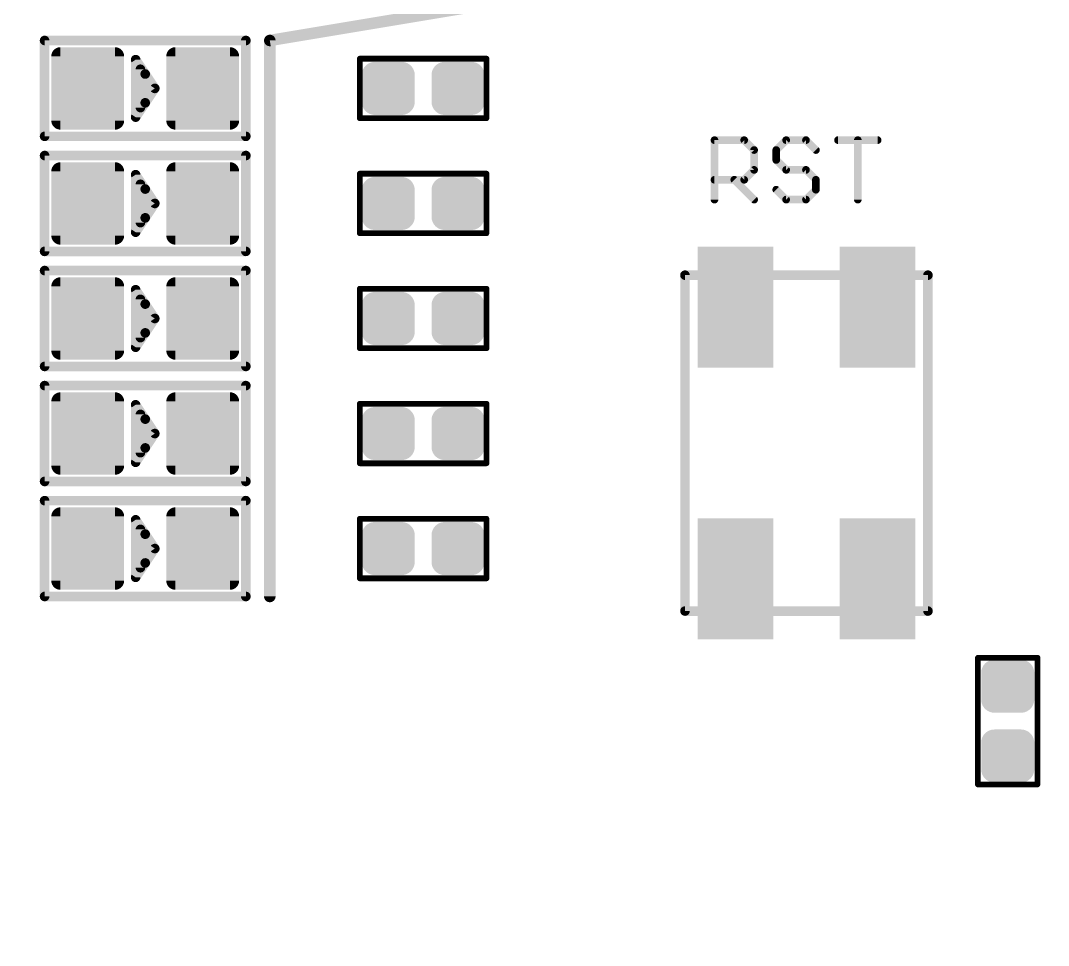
# Model space of a CAD drawing. Extents: x -51 to 158, y -52 to 51.
# Drawn here: x -38.99 to -25.37, y 11.13 to 23.38 of the extents above; entities that cross this region are included whole.
import ezdxf

# ---------------------------------------------------------------- set-up
doc = ezdxf.new("R2010")
doc.units = 0
for name, color, linetype in [('20', 213, 'CONTINUOUS'), ('21', 253, 'CONTINUOUS'), ('25', 253, 'CONTINUOUS'), ('29', 253, 'CONTINUOUS')]:
    doc.layers.add(name, color=color, linetype=linetype)

# ---------------------------------------------------------------- blocks, each defined once
blk = doc.blocks.new('RECT154432X174752R25')
at = {"const_width": 0.1207}
blk.add_lwpolyline([(0.4223, -0.4254), (0.4223, 0.4254, 0.4142), (0.3619, 0.4858), (-0.3619, 0.4858, 0.4142), (-0.4223, 0.4254), (-0.4223, -0.4254, 0.4142), (-0.3619, -0.4858), (0.3619, -0.4858, 0.4142)], format="xyb", close=True, dxfattribs=at)
blk.add_solid([(-0.3874, -0.4509), (0.3874, -0.4509), (-0.3874, 0.4509), (0.3874, 0.4509)])
blk = doc.blocks.new('RECT112512X112512R50')
at = {"const_width": 0.1758}
blk.add_lwpolyline([(0.2637, -0.1758), (0.2637, 0.1758, 0.4142), (0.1758, 0.2637), (-0.1758, 0.2637, 0.4142), (-0.2637, 0.1758), (-0.2637, -0.1758, 0.4142), (-0.1758, -0.2637), (0.1758, -0.2637, 0.4142)], format="xyb", close=True, dxfattribs=at)
blk.add_solid([(-0.2012, -0.2012), (0.2012, -0.2012), (-0.2012, 0.2012), (0.2012, 0.2012)])
blk = doc.blocks.new('RECT')
blk.add_solid([(-0.5, -0.5), (0.5, -0.5), (-0.5, 0.5), (0.5, 0.5)])

msp = doc.modelspace()

# ---------------------------------------------------------------- linework, layer by layer
at = {"layer": '20', "const_width": 0.1524}
msp.add_lwpolyline([(0, -50.8, 1), (0, 50.8, 1), (0, -50.8)], format="xyb", dxfattribs=at)
at = {"layer": '21'}
for points, const_width in [([(-38.6397, 23.114, 1), (-38.7033, 23.114)], 0.0635), ([(-38.6715, 23.1457, 1), (-38.6715, 23.0823)], 0.0635), ([(-35.9727, 23.114, 1), (-36.0363, 23.114)], 0.0635), ([(-36.0045, 23.0823, 1), (-36.0045, 23.1457)], 0.0635), ([(-37.4333, 22.86, 1), (-37.4968, 22.86)], 0.0635), ([(-37.4386, 22.8776, 1), (-37.4914, 22.8424)], 0.0635), ([(-34.494, 22.8925, 1), (-34.494, 22.8544)], 0.0381), ([(-34.4749, 22.8735, 1), (-34.513, 22.8735)], 0.0381), ([(-32.797, 22.8735, 1), (-32.8351, 22.8735)], 0.0381), ([(-32.816, 22.8544, 1), (-32.816, 22.8925)], 0.0381), ([(-37.3697, 22.733, 1), (-37.4333, 22.733)], 0.0635), ([(-37.3062, 22.6695, 1), (-37.3698, 22.6695)], 0.0635), ([(-37.3116, 22.6871, 1), (-37.3644, 22.6519)], 0.0635), ([(-37.3644, 22.6519, 1), (-37.3116, 22.6871)], 0.0635), ([(-37.1846, 22.4614, 1), (-37.2374, 22.4966)], 0.0635), ([(-37.2374, 22.4614, 1), (-37.1846, 22.4966)], 0.0635), ([(-37.3116, 22.2709, 1), (-37.3644, 22.3061)], 0.0635), ([(-37.4333, 22.225, 1), (-37.3697, 22.225)], 0.0635), ([(-37.3698, 22.2885, 1), (-37.3062, 22.2885)], 0.0635), ([(-37.3644, 22.3061, 1), (-37.3116, 22.2709)], 0.0635), ([(-37.4968, 22.098, 1), (-37.4333, 22.098)], 0.0635), ([(-37.4914, 22.1156, 1), (-37.4386, 22.0804)], 0.0635), ([(-34.494, 22.1036, 1), (-34.494, 22.0655)], 0.0381), ([(-34.513, 22.0845, 1), (-34.4749, 22.0845)], 0.0381), ([(-32.8351, 22.0845, 1), (-32.797, 22.0845)], 0.0381), ([(-32.816, 22.0655, 1), (-32.816, 22.1036)], 0.0381), ([(-38.7033, 21.844, 1), (-38.6397, 21.844)], 0.0635), ([(-38.6715, 21.8758, 1), (-38.6715, 21.8123)], 0.0635), ([(-36.0363, 21.844, 1), (-35.9727, 21.844)], 0.0635), ([(-36.0045, 21.8123, 1), (-36.0045, 21.8758)], 0.0635), ([(-38.6397, 21.59, 1), (-38.7033, 21.59)], 0.0635), ([(-38.6715, 21.6217, 1), (-38.6715, 21.5583)], 0.0635), ([(-35.9727, 21.59, 1), (-36.0363, 21.59)], 0.0635), ([(-36.0045, 21.5583, 1), (-36.0045, 21.6217)], 0.0635), ([(-37.4333, 21.336, 1), (-37.4968, 21.336)], 0.0635), ([(-37.4386, 21.3536, 1), (-37.4914, 21.3184)], 0.0635), ([(-34.494, 21.3686, 1), (-34.494, 21.3305)], 0.0381), ([(-34.4749, 21.3495, 1), (-34.513, 21.3495)], 0.0381), ([(-32.797, 21.3495, 1), (-32.8351, 21.3495)], 0.0381), ([(-32.816, 21.3305, 1), (-32.816, 21.3686)], 0.0381), ([(-37.3697, 21.209, 1), (-37.4333, 21.209)], 0.0635), ([(-37.3062, 21.1455, 1), (-37.3698, 21.1455)], 0.0635), ([(-37.3116, 21.1631, 1), (-37.3644, 21.1279)], 0.0635), ([(-37.3644, 21.1279, 1), (-37.3116, 21.1631)], 0.0635), ([(-37.1846, 20.9374, 1), (-37.2374, 20.9726)], 0.0635), ([(-37.2374, 20.9374, 1), (-37.1846, 20.9726)], 0.0635), ([(-37.4333, 20.701, 1), (-37.3697, 20.701)], 0.0635), ([(-37.3698, 20.7645, 1), (-37.3062, 20.7645)], 0.0635), ([(-37.3644, 20.7821, 1), (-37.3116, 20.7469)], 0.0635), ([(-37.3116, 20.7469, 1), (-37.3644, 20.7821)], 0.0635), ([(-37.4968, 20.574, 1), (-37.4333, 20.574)], 0.0635), ([(-37.4914, 20.5916, 1), (-37.4386, 20.5564)], 0.0635), ([(-34.494, 20.5796, 1), (-34.494, 20.5415)], 0.0381), ([(-34.513, 20.5605, 1), (-34.4749, 20.5605)], 0.0381), ([(-32.8351, 20.5605, 1), (-32.797, 20.5605)], 0.0381), ([(-32.816, 20.5415, 1), (-32.816, 20.5796)], 0.0381), ([(-38.7033, 20.32, 1), (-38.6397, 20.32)], 0.0635), ([(-38.6715, 20.3517, 1), (-38.6715, 20.2883)], 0.0635), ([(-36.0363, 20.32, 1), (-35.9727, 20.32)], 0.0635), ([(-36.0045, 20.2883, 1), (-36.0045, 20.3517)], 0.0635), ([(-38.6397, 20.066, 1), (-38.7033, 20.066)], 0.0635), ([(-38.6715, 20.0978, 1), (-38.6715, 20.0343)], 0.0635), ([(-35.9727, 20.066, 1), (-36.0363, 20.066)], 0.0635), ([(-36.0045, 20.0343, 1), (-36.0045, 20.0978)], 0.0635), ([(-30.185, 20.0368, 1), (-30.185, 19.9733)], 0.0635), ([(-30.1533, 20.005, 1), (-30.2168, 20.005)], 0.0635), ([(-26.9333, 20.005, 1), (-26.9967, 20.005)], 0.0635), ([(-26.965, 19.9733, 1), (-26.965, 20.0368)], 0.0635), ([(-37.4333, 19.812, 1), (-37.4968, 19.812)], 0.0635), ([(-37.4386, 19.8296, 1), (-37.4914, 19.7944)], 0.0635), ([(-34.494, 19.8446, 1), (-34.494, 19.8065)], 0.0381), ([(-34.4749, 19.8255, 1), (-34.513, 19.8255)], 0.0381), ([(-32.797, 19.8255, 1), (-32.8351, 19.8255)], 0.0381), ([(-32.816, 19.8065, 1), (-32.816, 19.8446)], 0.0381), ([(-37.3697, 19.685, 1), (-37.4333, 19.685)], 0.0635), ([(-37.3062, 19.6215, 1), (-37.3698, 19.6215)], 0.0635), ([(-37.3116, 19.6391, 1), (-37.3644, 19.6039)], 0.0635), ([(-37.3644, 19.6039, 1), (-37.3116, 19.6391)], 0.0635), ([(-37.1846, 19.4134, 1), (-37.2374, 19.4486)], 0.0635), ([(-37.2374, 19.4134, 1), (-37.1846, 19.4486)], 0.0635), ([(-37.4333, 19.177, 1), (-37.3697, 19.177)], 0.0635), ([(-37.3698, 19.2405, 1), (-37.3062, 19.2405)], 0.0635), ([(-37.3644, 19.2581, 1), (-37.3116, 19.2229)], 0.0635), ([(-37.3116, 19.2229, 1), (-37.3644, 19.2581)], 0.0635), ([(-37.4968, 19.05, 1), (-37.4333, 19.05)], 0.0635), ([(-37.4914, 19.0676, 1), (-37.4386, 19.0324)], 0.0635), ([(-34.494, 19.0556, 1), (-34.494, 19.0175)], 0.0381), ([(-32.816, 19.0175, 1), (-32.816, 19.0556)], 0.0381), ([(-34.513, 19.0365, 1), (-34.4749, 19.0365)], 0.0381), ([(-32.8351, 19.0365, 1), (-32.797, 19.0365)], 0.0381), ([(-38.7033, 18.796, 1), (-38.6397, 18.796)], 0.0635), ([(-38.6715, 18.8277, 1), (-38.6715, 18.7643)], 0.0635), ([(-36.0363, 18.796, 1), (-35.9727, 18.796)], 0.0635), ([(-36.0045, 18.7643, 1), (-36.0045, 18.8277)], 0.0635), ([(-38.6397, 18.542, 1), (-38.7033, 18.542)], 0.0635), ([(-38.6715, 18.5738, 1), (-38.6715, 18.5103)], 0.0635), ([(-35.9727, 18.542, 1), (-36.0363, 18.542)], 0.0635), ([(-36.0045, 18.5103, 1), (-36.0045, 18.5738)], 0.0635), ([(-37.4333, 18.288, 1), (-37.4968, 18.288)], 0.0635), ([(-37.4386, 18.3056, 1), (-37.4914, 18.2704)], 0.0635), ([(-34.494, 18.3206, 1), (-34.494, 18.2825)], 0.0381), ([(-34.4749, 18.3015, 1), (-34.513, 18.3015)], 0.0381), ([(-32.797, 18.3015, 1), (-32.8351, 18.3015)], 0.0381), ([(-32.816, 18.2825, 1), (-32.816, 18.3206)], 0.0381), ([(-37.3697, 18.161, 1), (-37.4333, 18.161)], 0.0635), ([(-37.3062, 18.0975, 1), (-37.3698, 18.0975)], 0.0635), ([(-37.3116, 18.1151, 1), (-37.3644, 18.0799)], 0.0635), ([(-37.3644, 18.0799, 1), (-37.3116, 18.1151)], 0.0635), ([(-37.1846, 17.8894, 1), (-37.2374, 17.9246)], 0.0635), ([(-37.2374, 17.8894, 1), (-37.1846, 17.9246)], 0.0635), ([(-37.3698, 17.7165, 1), (-37.3062, 17.7165)], 0.0635), ([(-37.3644, 17.7341, 1), (-37.3116, 17.6989)], 0.0635), ([(-37.3116, 17.6989, 1), (-37.3644, 17.7341)], 0.0635), ([(-37.4914, 17.5436, 1), (-37.4386, 17.5084)], 0.0635), ([(-37.4333, 17.653, 1), (-37.3697, 17.653)], 0.0635), ([(-37.4968, 17.526, 1), (-37.4333, 17.526)], 0.0635), ([(-34.494, 17.5315, 1), (-34.494, 17.4934)], 0.0381), ([(-34.513, 17.5125, 1), (-34.4749, 17.5125)], 0.0381), ([(-32.8351, 17.5125, 1), (-32.797, 17.5125)], 0.0381), ([(-32.816, 17.4934, 1), (-32.816, 17.5315)], 0.0381), ([(-38.7033, 17.272, 1), (-38.6397, 17.272)], 0.0635), ([(-38.6715, 17.3038, 1), (-38.6715, 17.2403)], 0.0635), ([(-36.0363, 17.272, 1), (-35.9727, 17.272)], 0.0635), ([(-36.0045, 17.2403, 1), (-36.0045, 17.3038)], 0.0635), ([(-38.6397, 17.018, 1), (-38.7033, 17.018)], 0.0635), ([(-38.6715, 17.0497, 1), (-38.6715, 16.9863)], 0.0635), ([(-35.9727, 17.018, 1), (-36.0363, 17.018)], 0.0635), ([(-36.0045, 16.9863, 1), (-36.0045, 17.0497)], 0.0635), ([(-37.4333, 16.764, 1), (-37.4968, 16.764)], 0.0635), ([(-37.4386, 16.7816, 1), (-37.4914, 16.7464)], 0.0635), ([(-34.494, 16.7965, 1), (-34.494, 16.7584)], 0.0381), ([(-34.4749, 16.7775, 1), (-34.513, 16.7775)], 0.0381), ([(-32.797, 16.7775, 1), (-32.8351, 16.7775)], 0.0381), ([(-32.816, 16.7584, 1), (-32.816, 16.7965)], 0.0381), ([(-37.3697, 16.637, 1), (-37.4333, 16.637)], 0.0635), ([(-37.3062, 16.5735, 1), (-37.3698, 16.5735)], 0.0635), ([(-37.3116, 16.5911, 1), (-37.3644, 16.5559)], 0.0635), ([(-37.3644, 16.5559, 1), (-37.3116, 16.5911)], 0.0635), ([(-37.1846, 16.3654, 1), (-37.2374, 16.4006)], 0.0635), ([(-37.2374, 16.3654, 1), (-37.1846, 16.4006)], 0.0635), ([(-37.3698, 16.1925, 1), (-37.3062, 16.1925)], 0.0635), ([(-37.3644, 16.2101, 1), (-37.3116, 16.1749)], 0.0635), ([(-37.3116, 16.1749, 1), (-37.3644, 16.2101)], 0.0635), ([(-37.4333, 16.129, 1), (-37.3697, 16.129)], 0.0635), ([(-37.4968, 16.002, 1), (-37.4333, 16.002)], 0.0635), ([(-37.4914, 16.0196, 1), (-37.4386, 15.9844)], 0.0635), ([(-34.494, 16.0075, 1), (-34.494, 15.9695)], 0.0381), ([(-34.513, 15.9885, 1), (-34.4749, 15.9885)], 0.0381), ([(-32.8351, 15.9885, 1), (-32.797, 15.9885)], 0.0381), ([(-32.816, 15.9695, 1), (-32.816, 16.0075)], 0.0381), ([(-38.6715, 15.7798, 1), (-38.6715, 15.7163)], 0.0635), ([(-36.0045, 15.7163, 1), (-36.0045, 15.7798)], 0.0635), ([(-38.7033, 15.748, 1), (-38.6397, 15.748)], 0.0635), ([(-36.0363, 15.748, 1), (-35.9727, 15.748)], 0.0635), ([(-30.185, 15.5868, 1), (-30.185, 15.5233)], 0.0635), ([(-30.2168, 15.555, 1), (-30.1533, 15.555)], 0.0635), ([(-26.9967, 15.555, 1), (-26.9333, 15.555)], 0.0635), ([(-26.965, 15.5233, 1), (-26.965, 15.5868)], 0.0635), ([(-26.2835, 14.936, 1), (-26.3216, 14.936)], 0.0381), ([(-26.3025, 14.955, 1), (-26.3025, 14.9169)], 0.0381), ([(-25.4945, 14.936, 1), (-25.5326, 14.936)], 0.0381), ([(-25.5135, 14.9169, 1), (-25.5135, 14.955)], 0.0381), ([(-26.3216, 13.258, 1), (-26.2835, 13.258)], 0.0381), ([(-26.3025, 13.2771, 1), (-26.3025, 13.239)], 0.0381), ([(-25.5326, 13.258, 1), (-25.4945, 13.258)], 0.0381), ([(-25.5135, 13.239, 1), (-25.5135, 13.2771)], 0.0381)]:
    msp.add_lwpolyline(points, format="xyb", dxfattribs=dict(at, const_width=const_width))
for points, const_width in [([(-38.6715, 23.114), (-36.0045, 23.114)], 0.127), ([(-38.6715, 21.844), (-38.6715, 23.114)], 0.127), ([(-36.0045, 23.114), (-36.0045, 21.844)], 0.127), ([(-37.465, 22.86), (-37.465, 22.098)], 0.127), ([(-37.338, 22.6695), (-37.465, 22.86)], 0.127), ([(-34.494, 22.8735), (-32.816, 22.8735)], 0.0762), ([(-34.494, 22.0845), (-34.494, 22.8735)], 0.0762), ([(-32.816, 22.8735), (-32.816, 22.0845)], 0.0762), ([(-37.4015, 22.733), (-37.4015, 22.225)], 0.127), ([(-37.211, 22.479), (-37.338, 22.6695)], 0.127), ([(-37.338, 22.6695), (-37.338, 22.2885)], 0.127), ([(-37.338, 22.2885), (-37.211, 22.479)], 0.127), ([(-37.465, 22.098), (-37.338, 22.2885)], 0.127), ([(-32.816, 22.0845), (-34.494, 22.0845)], 0.0762), ([(-36.0045, 21.844), (-38.6715, 21.844)], 0.127), ([(-38.6715, 21.59), (-36.0045, 21.59)], 0.127), ([(-38.6715, 20.32), (-38.6715, 21.59)], 0.127), ([(-36.0045, 21.59), (-36.0045, 20.32)], 0.127), ([(-37.465, 21.336), (-37.465, 20.574)], 0.127), ([(-37.338, 21.1455), (-37.465, 21.336)], 0.127), ([(-34.494, 21.3495), (-32.816, 21.3495)], 0.0762), ([(-34.494, 20.5605), (-34.494, 21.3495)], 0.0762), ([(-32.816, 21.3495), (-32.816, 20.5605)], 0.0762), ([(-37.4015, 21.209), (-37.4015, 20.701)], 0.127), ([(-37.211, 20.955), (-37.338, 21.1455)], 0.127), ([(-37.338, 21.1455), (-37.338, 20.7645)], 0.127), ([(-37.338, 20.7645), (-37.211, 20.955)], 0.127), ([(-37.465, 20.574), (-37.338, 20.7645)], 0.127), ([(-32.816, 20.5605), (-34.494, 20.5605)], 0.0762), ([(-36.0045, 20.32), (-38.6715, 20.32)], 0.127), ([(-38.6715, 20.066), (-36.0045, 20.066)], 0.127), ([(-38.6715, 18.796), (-38.6715, 20.066)], 0.127), ([(-36.0045, 20.066), (-36.0045, 18.796)], 0.127), ([(-30.185, 20.005), (-26.965, 20.005)], 0.127), ([(-30.185, 15.555), (-30.185, 20.005)], 0.127), ([(-26.965, 20.005), (-26.965, 15.555)], 0.127), ([(-37.465, 19.812), (-37.465, 19.05)], 0.127), ([(-37.338, 19.6215), (-37.465, 19.812)], 0.127), ([(-34.494, 19.8255), (-32.816, 19.8255)], 0.0762), ([(-34.494, 19.0365), (-34.494, 19.8255)], 0.0762), ([(-32.816, 19.8255), (-32.816, 19.0365)], 0.0762), ([(-37.4015, 19.685), (-37.4015, 19.177)], 0.127), ([(-37.211, 19.431), (-37.338, 19.6215)], 0.127), ([(-37.338, 19.6215), (-37.338, 19.2405)], 0.127), ([(-37.338, 19.2405), (-37.211, 19.431)], 0.127), ([(-37.465, 19.05), (-37.338, 19.2405)], 0.127), ([(-32.816, 19.0365), (-34.494, 19.0365)], 0.0762), ([(-36.0045, 18.796), (-38.6715, 18.796)], 0.127), ([(-38.6715, 18.542), (-36.0045, 18.542)], 0.127), ([(-38.6715, 17.272), (-38.6715, 18.542)], 0.127), ([(-36.0045, 18.542), (-36.0045, 17.272)], 0.127), ([(-37.465, 18.288), (-37.465, 17.526)], 0.127), ([(-37.338, 18.0975), (-37.465, 18.288)], 0.127), ([(-34.494, 18.3015), (-32.816, 18.3015)], 0.0762), ([(-34.494, 17.5125), (-34.494, 18.3015)], 0.0762), ([(-32.816, 18.3015), (-32.816, 17.5125)], 0.0762), ([(-37.4015, 18.161), (-37.4015, 17.653)], 0.127), ([(-37.211, 17.907), (-37.338, 18.0975)], 0.127), ([(-37.338, 18.0975), (-37.338, 17.7165)], 0.127), ([(-37.338, 17.7165), (-37.211, 17.907)], 0.127), ([(-37.465, 17.526), (-37.338, 17.7165)], 0.127), ([(-32.816, 17.5125), (-34.494, 17.5125)], 0.0762), ([(-36.0045, 17.272), (-38.6715, 17.272)], 0.127), ([(-38.6715, 17.018), (-36.0045, 17.018)], 0.127), ([(-38.6715, 15.748), (-38.6715, 17.018)], 0.127), ([(-36.0045, 17.018), (-36.0045, 15.748)], 0.127), ([(-37.465, 16.764), (-37.465, 16.002)], 0.127), ([(-37.338, 16.5735), (-37.465, 16.764)], 0.127), ([(-34.494, 16.7775), (-32.816, 16.7775)], 0.0762), ([(-34.494, 15.9885), (-34.494, 16.7775)], 0.0762), ([(-32.816, 16.7775), (-32.816, 15.9885)], 0.0762), ([(-37.4015, 16.637), (-37.4015, 16.129)], 0.127), ([(-37.211, 16.383), (-37.338, 16.5735)], 0.127), ([(-37.338, 16.5735), (-37.338, 16.1925)], 0.127), ([(-37.338, 16.1925), (-37.211, 16.383)], 0.127), ([(-37.465, 16.002), (-37.338, 16.1925)], 0.127), ([(-32.816, 15.9885), (-34.494, 15.9885)], 0.0762), ([(-36.0045, 15.748), (-38.6715, 15.748)], 0.127), ([(-26.965, 15.555), (-30.185, 15.555)], 0.127), ([(-26.3025, 13.258), (-26.3025, 14.936)], 0.0762), ([(-26.3025, 14.936), (-25.5135, 14.936)], 0.0762), ([(-25.5135, 14.936), (-25.5135, 13.258)], 0.0762), ([(-25.5135, 13.258), (-26.3025, 13.258)], 0.0762)]:
    msp.add_lwpolyline(points, dxfattribs=dict(at, const_width=const_width))
at = {"layer": '25'}
for points, const_width in [([(-30.734, 23.9395), (-35.687, 23.114)], 0.1524), ([(-35.687, 23.114), (-35.687, 15.748)], 0.1524), ([(-29.7942, 21.0058), (-29.7942, 21.7939)], 0.1016), ([(-29.7942, 21.7939), (-29.4002, 21.7939)], 0.1016), ([(-29.4002, 21.7939), (-29.2688, 21.6625)], 0.1016), ([(-28.8443, 21.7939), (-28.9756, 21.6625)], 0.1016), ([(-28.5816, 21.7939), (-28.8443, 21.7939)], 0.1016), ([(-28.4502, 21.6625), (-28.5816, 21.7939)], 0.1016), ([(-28.157, 21.7939), (-27.6317, 21.7939)], 0.1016), ([(-27.8944, 21.0058), (-27.8944, 21.7939)], 0.1016), ([(-29.2688, 21.6625), (-29.2688, 21.3998)], 0.1016), ([(-28.9756, 21.6625), (-28.9756, 21.5312)], 0.1016), ([(-28.9756, 21.5312), (-28.8443, 21.3998)], 0.1016), ([(-29.2688, 21.3998), (-29.4002, 21.2685)], 0.1016), ([(-28.8443, 21.3998), (-28.5816, 21.3998)], 0.1016), ([(-28.5816, 21.3998), (-28.4502, 21.2685)], 0.1016), ([(-29.4002, 21.2685), (-29.7942, 21.2685)], 0.1016), ([(-29.5315, 21.2685), (-29.2688, 21.0058)], 0.1016), ([(-28.4502, 21.2685), (-28.4502, 21.1371)], 0.1016), ([(-28.8443, 21.0058), (-28.9756, 21.1371)], 0.1016), ([(-28.4502, 21.1371), (-28.5816, 21.0058)], 0.1016), ([(-28.5816, 21.0058), (-28.8443, 21.0058)], 0.1016)]:
    msp.add_lwpolyline(points, dxfattribs=dict(at, const_width=const_width))
for points, const_width in [([(-35.6489, 23.114, 1), (-35.7251, 23.114)], 0.0762), ([(-35.6933, 23.1516, 1), (-35.6807, 23.0764)], 0.0762), ([(-29.7688, 21.7939, 1), (-29.8196, 21.7939)], 0.0508), ([(-29.7942, 21.8193, 1), (-29.7942, 21.7685)], 0.0508), ([(-29.3822, 21.8118, 1), (-29.4181, 21.7759)], 0.0508), ([(-29.4002, 21.7685, 1), (-29.4002, 21.8193)], 0.0508), ([(-28.8443, 21.8193, 1), (-28.8443, 21.7685)], 0.0508), ([(-28.8263, 21.7759, 1), (-28.8622, 21.8118)], 0.0508), ([(-28.5636, 21.8118, 1), (-28.5995, 21.7759)], 0.0508), ([(-28.5816, 21.7685, 1), (-28.5816, 21.8193)], 0.0508), ([(-28.157, 21.8193, 1), (-28.157, 21.7685)], 0.0508), ([(-27.869, 21.7939, 1), (-27.9198, 21.7939)], 0.0508), ([(-27.6317, 21.7685, 1), (-27.6317, 21.8193)], 0.0508), ([(-29.2434, 21.6625, 1), (-29.2942, 21.6625)], 0.0508), ([(-29.2868, 21.6446, 1), (-29.2509, 21.6805)], 0.0508), ([(-28.9502, 21.6625, 1), (-29.001, 21.6625)], 0.0508), ([(-28.9936, 21.6805, 1), (-28.9577, 21.6446)], 0.0508), ([(-28.4682, 21.6446, 1), (-28.4323, 21.6805)], 0.0508), ([(-28.9577, 21.5491, 1), (-28.9936, 21.5132)], 0.0508), ([(-29.001, 21.5312, 1), (-28.9502, 21.5312)], 0.0508), ([(-29.2942, 21.3998, 1), (-29.2434, 21.3998)], 0.0508), ([(-29.2509, 21.3819, 1), (-29.2868, 21.4178)], 0.0508), ([(-28.8443, 21.4252, 1), (-28.8443, 21.3744)], 0.0508), ([(-28.8622, 21.3819, 1), (-28.8263, 21.4178)], 0.0508), ([(-28.5636, 21.4178, 1), (-28.5995, 21.3819)], 0.0508), ([(-28.5816, 21.3744, 1), (-28.5816, 21.4252)], 0.0508), ([(-29.7942, 21.2939, 1), (-29.7942, 21.2431)], 0.0508), ([(-29.5135, 21.2865, 1), (-29.5495, 21.2505)], 0.0508), ([(-29.4181, 21.2865, 1), (-29.3822, 21.2505)], 0.0508), ([(-29.4002, 21.2431, 1), (-29.4002, 21.2939)], 0.0508), ([(-28.4248, 21.2685, 1), (-28.4756, 21.2685)], 0.0508), ([(-28.4682, 21.2505, 1), (-28.4323, 21.2865)], 0.0508), ([(-28.9577, 21.1551, 1), (-28.9936, 21.1192)], 0.0508), ([(-28.4756, 21.1371, 1), (-28.4248, 21.1371)], 0.0508), ([(-28.4323, 21.1192, 1), (-28.4682, 21.1551)], 0.0508), ([(-29.8196, 21.0058, 1), (-29.7688, 21.0058)], 0.0508), ([(-29.2868, 20.9878, 1), (-29.2509, 21.0238)], 0.0508), ([(-28.8443, 21.0312, 1), (-28.8443, 20.9804)], 0.0508), ([(-28.8622, 20.9878, 1), (-28.8263, 21.0238)], 0.0508), ([(-28.5995, 21.0238, 1), (-28.5636, 20.9878)], 0.0508), ([(-28.5816, 20.9804, 1), (-28.5816, 21.0312)], 0.0508), ([(-27.9198, 21.0058, 1), (-27.869, 21.0058)], 0.0508), ([(-35.7251, 15.748, 1), (-35.6489, 15.748)], 0.0762)]:
    msp.add_lwpolyline(points, format="xyb", dxfattribs=dict(at, const_width=const_width))

# ---------------------------------------------------------------- block references
at = {"layer": '29'}
for name, p in [('RECT154432X174752R25', (-38.1, 22.479)), ('RECT154432X174752R25', (-36.576, 22.479)), ('RECT112512X112512R50', (-34.1175, 22.479)), ('RECT112512X112512R50', (-33.1925, 22.479)), ('RECT154432X174752R25', (-38.1, 20.955)), ('RECT154432X174752R25', (-36.576, 20.955)), ('RECT112512X112512R50', (-34.1175, 20.955)), ('RECT112512X112512R50', (-33.1925, 20.955)), ('RECT154432X174752R25', (-38.1, 19.431)), ('RECT154432X174752R25', (-36.576, 19.431)), ('RECT112512X112512R50', (-34.1175, 19.431)), ('RECT112512X112512R50', (-33.1925, 19.431)), ('RECT154432X174752R25', (-38.1, 17.907)), ('RECT154432X174752R25', (-36.576, 17.907)), ('RECT112512X112512R50', (-34.1175, 17.907)), ('RECT112512X112512R50', (-33.1925, 17.907)), ('RECT154432X174752R25', (-38.1, 16.383)), ('RECT154432X174752R25', (-36.576, 16.383)), ('RECT112512X112512R50', (-34.1175, 16.383)), ('RECT112512X112512R50', (-33.1925, 16.383))]:
    msp.add_blockref(name, p, dxfattribs=at)
at = {"layer": '29', "xscale": 1.6032, "yscale": 1.0032}
for p, rotation in [((-29.515, 19.58), 90), ((-27.635, 19.58), 90), ((-29.515, 15.98), 270), ((-27.635, 15.98), 270)]:
    msp.add_blockref('RECT', p, dxfattribs=dict(at, rotation=rotation))
at = {"layer": '29', "rotation": 90}
for p in [(-25.908, 14.5595), (-25.908, 13.6345)]:
    msp.add_blockref('RECT112512X112512R50', p, dxfattribs=at)

doc.saveas('drawing.dxf')
